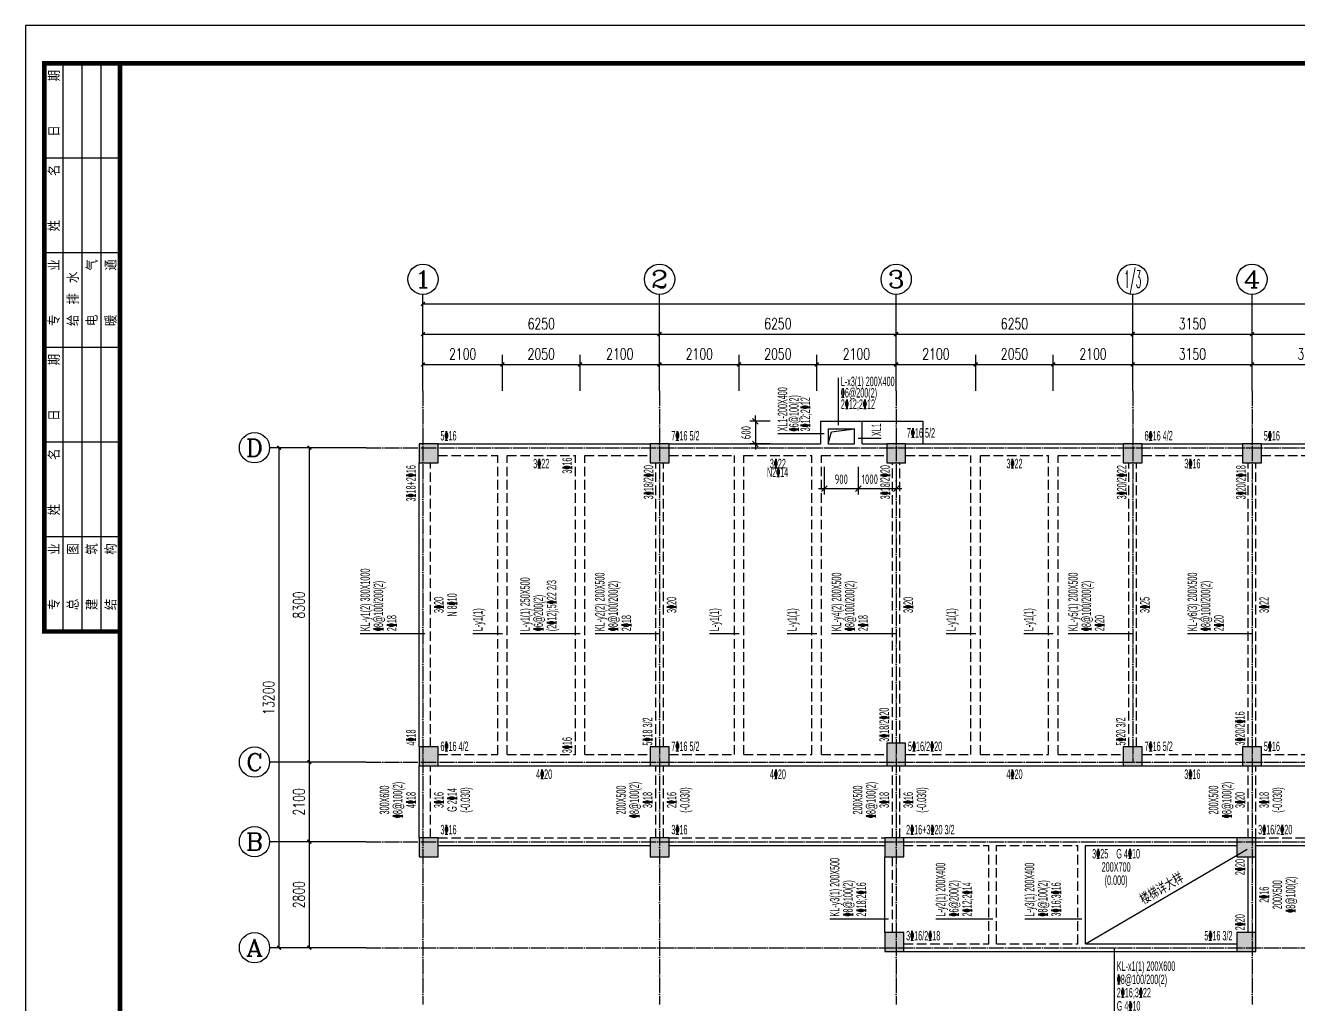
# Model space of a CAD drawing. Extents: x -441005 to 725361, y -182459 to 319313.
# Drawn here: x 284450 to 318079, y 164200 to 190050 of the extents above; entities that cross this region are included whole.
import ezdxf
from ezdxf.enums import TextEntityAlignment as Align

# ---------------------------------------------------------------- set-up
doc = ezdxf.new("R2010")
doc.units = 0
doc.header["$LTSCALE"] = 100
for name, pattern in [('DASHED', [0.75, 0.5, -0.25]), ('DOTE', [2.42, 2, -0.2, 0.02, -0.2]), ('HIDDEN', [7, 5, -2])]:
    doc.linetypes.add(name, pattern=pattern)
doc.layers.get('0').update_dxf_attribs({"linetype": 'CONTINUOUS'})
doc.layers.get('Defpoints').update_dxf_attribs({"linetype": 'CONTINUOUS'})
for name, color, linetype in [('AXIS', 3, 'CONTINUOUS'), ('AXIS_TEXT', 7, 'CONTINUOUS'), ('BEAM', 4, 'DASHED'), ('BEAM_CON', 4, 'CONTINUOUS'), ('B挑板&檐线', 6, 'CONTINUOUS'), ('COLU', 7, 'CONTINUOUS'), ('DOTE', 8, 'DOTE'), ('D洞口边线', 6, 'CONTINUOUS'), ('T模板通用标注', 7, 'CONTINUOUS'), ('图框', 7, 'CONTINUOUS'), ('尺寸标注', 3, 'CONTINUOUS'), ('梁平法1', 3, 'CONTINUOUS'), ('梁平法2', 8, 'CONTINUOUS')]:
    doc.layers.add(name, color=color, linetype=linetype)
doc.styles.add('_TCH_AXIS', font='COMPLEX', dxfattribs={"bigfont": 'GBCBIG'})
doc.styles.add('_TCH_DIM_T3', font='simplex_.ttf', dxfattribs={"width": 0.705882, "bigfont": 'GBCBIG'})
doc.styles.add('COMPLEX', font='COMPLEX')
doc.styles.add('DIM_FONT', font='tssdeng.shx', dxfattribs={"width": 0.7, "bigfont": '1.shx'})
doc.styles.add('HZTXT', font='TXT', dxfattribs={"bigfont": 'HZTXT'})
doc.styles.get("Standard").update_dxf_attribs({"font": 'tssdeng.shx', "bigfont": '1.shx'})
doc.styles.add('TSSD_Rein', font='Tssdeng.shx', dxfattribs={"width": 0.7, "bigfont": '1.shx'})
doc.styles.add('梁平法', font='xxxxx.shx', dxfattribs={"bigfont": 'dxfs.shx'})
doc.dimstyles.new('_TCH_ARCH&&100', dxfattribs={"dimtxt": 297.5, "dimasz": 100, "dimexe": 250, "dimexo": 300, "dimgap": 126.25, "dimtad": 1, "dimdec": 0, "dimzin": 0, "dimdsep": 46, "dimtxsty": '_TCH_DIM_T3', "dimblk": 'ARCHTICK', "dimcen": 0.09, "dimclrt": 7, "dimazin": 2, "dimtfac": 1, "dimtdec": 0, "dimtix": 1, "dimtmove": 2, "dimatfit": 3, "dimfxl": 0, "dimtolj": 1, "dimtzin": 0, "dimarcsym": 0})
doc.dimstyles.new('axis', dxfattribs={"dimtxt": 300, "dimasz": 1, "dimexe": 250, "dimexo": 300, "dimgap": 150, "dimtad": 1, "dimdec": 0, "dimzin": 0, "dimdsep": 46, "dimtxsty": 'Standard', "dimblk": '_DIMX', "dimcen": 0.09, "dimse1": 1, "dimse2": 1, "dimclrt": 7, "dimadec": 1, "dimazin": 0, "dimtfac": 1, "dimtdec": 0, "dimtix": 1, "dimtmove": 2, "dimatfit": 3, "dimfxl": 0, "dimtolj": 1, "dimtzin": 0, "dimarcsym": 0})

# ---------------------------------------------------------------- blocks, each defined once
blk = doc.blocks.new('A2+1_2')
at = {"layer": '图框'}
for p, q in [((1000, 26000), (1000, 41000)), ((1500, 26000), (1500, 41000)), ((2000, 26000), (2000, 41000)), ((2500, 38500), (500, 38500)), ((2500, 36000), (500, 36000)), ((2500, 33500), (500, 33500)), ((2500, 31000), (500, 31000)), ((2500, 28500), (500, 28500))]:
    blk.add_line(p, q, dxfattribs=at)
blk.add_lwpolyline([(0, 0), (89100, 0), (89100, 42000), (0, 42000)], close=True, dxfattribs=at)
at = {"layer": '图框', "const_width": 120}
blk.add_lwpolyline([(2500, 41000), (500, 41000), (500, 26000), (2500, 26000)], dxfattribs=at)
blk.add_lwpolyline([(2500, 1000), (88100, 1000), (88100, 41000), (2500, 41000)], close=True, dxfattribs=at)
at = {"layer": '图框', "style": 'HZTXT'}
for s, p in [('日    期', (911, 39064)), ('姓    名', (911, 36564)), ('专    业', (911, 34064)), ('电    气', (1911, 34064)), ('暖    通', (2411, 34064)), ('给 排 水', (1411, 34064)), ('日    期', (911, 31564)), ('姓    名', (911, 29064)), ('专    业', (911, 26564)), ('总    图', (1411, 26564)), ('建    筑', (1911, 26564)), ('结    构', (2411, 26564))]:
    blk.add_text(s, height=300, rotation=90, dxfattribs=at).set_placement(p)
blk = doc.blocks.new('_AXISO')
blk.add_circle((0, 0), 0.5)
at = {"layer": 'AXIS_TEXT', "style": 'COMPLEX', "width": 1.041667}
blk.add_attdef('A', text='', height=0.56, dxfattribs=at).set_placement((-0.25, -0.28), (0.25, -0.28), align=Align.FIT)
blk = doc.blocks.new('_ArchTick')
at = {"color": 0, "linetype": 'ByBlock', "const_width": 0.4}
blk.add_lwpolyline([(-0.5, -0.5), (0.5, 0.5)], dxfattribs=at)
blk = doc.blocks.new('*D2630')
at = {"layer": 'AXIS', "color": 0, "lineweight": -2}
for p, q in [((293450, 168500), (291700, 168500)), ((291950, 165700), (291950, 168500)), ((293450, 165700), (291700, 165700))]:
    blk.add_line(p, q, dxfattribs=at)
at = {"layer": 'Defpoints', "color": 0}
for p in [(291950, 168500), (293450, 168500), (293450, 165700)]:
    blk.add_point(p, dxfattribs=at)
at = {"layer": 'AXIS', "color": 0, "lineweight": -2, "xscale": 100, "yscale": 100, "zscale": 100}
for p, rotation in [((291950, 168500), 90), ((291950, 165700), 270)]:
    blk.add_blockref('_ArchTick', p, dxfattribs=dict(at, rotation=rotation))
at = {"layer": 'AXIS', "color": 7, "insert": (291674, 167100), "char_height": 297.5, "attachment_point": 5, "rotation": 90, "style": '_TCH_DIM_T3'}
blk.add_mtext('\\A1;2800', dxfattribs=at)
blk = doc.blocks.new('*D2631')
at = {"layer": 'AXIS', "color": 0, "lineweight": -2}
for p, q in [((293450, 170600), (291700, 170600)), ((291950, 168500), (291950, 170600)), ((293450, 168500), (291700, 168500))]:
    blk.add_line(p, q, dxfattribs=at)
at = {"layer": 'Defpoints', "color": 0}
for p in [(291950, 170600), (293450, 170600), (293450, 168500)]:
    blk.add_point(p, dxfattribs=at)
at = {"layer": 'AXIS', "color": 0, "lineweight": -2, "xscale": 100, "yscale": 100, "zscale": 100}
for p, rotation in [((291950, 170600), 90), ((291950, 168500), 270)]:
    blk.add_blockref('_ArchTick', p, dxfattribs=dict(at, rotation=rotation))
at = {"layer": 'AXIS', "color": 7, "insert": (291674, 169550), "char_height": 297.5, "attachment_point": 5, "rotation": 90, "style": '_TCH_DIM_T3'}
blk.add_mtext('\\A1;2100', dxfattribs=at)
blk = doc.blocks.new('*D2632')
at = {"layer": 'AXIS', "color": 0, "lineweight": -2}
for p, q in [((293450, 178900), (291700, 178900)), ((291950, 170600), (291950, 178900)), ((293450, 170600), (291700, 170600))]:
    blk.add_line(p, q, dxfattribs=at)
at = {"layer": 'Defpoints', "color": 0}
for p in [(291950, 178900), (293450, 178900), (293450, 170600)]:
    blk.add_point(p, dxfattribs=at)
at = {"layer": 'AXIS', "color": 0, "lineweight": -2, "xscale": 100, "yscale": 100, "zscale": 100}
for p, rotation in [((291950, 178900), 90), ((291950, 170600), 270)]:
    blk.add_blockref('_ArchTick', p, dxfattribs=dict(at, rotation=rotation))
at = {"layer": 'AXIS', "color": 7, "insert": (291674, 174750), "char_height": 297.5, "attachment_point": 5, "rotation": 90, "style": '_TCH_DIM_T3'}
blk.add_mtext('\\A1;8300', dxfattribs=at)
blk = doc.blocks.new('*D2633')
at = {"layer": 'AXIS', "color": 0, "lineweight": -2}
for p, q in [((293450, 178900), (290900, 178900)), ((291150, 165700), (291150, 178900)), ((293450, 165700), (290900, 165700))]:
    blk.add_line(p, q, dxfattribs=at)
at = {"layer": 'Defpoints', "color": 0}
for p in [(291150, 178900), (293450, 178900), (293450, 165700)]:
    blk.add_point(p, dxfattribs=at)
at = {"layer": 'AXIS', "color": 0, "lineweight": -2, "xscale": 100, "yscale": 100, "zscale": 100}
for p, rotation in [((291150, 178900), 90), ((291150, 165700), 270)]:
    blk.add_blockref('_ArchTick', p, dxfattribs=dict(at, rotation=rotation))
at = {"layer": 'AXIS', "color": 7, "insert": (290874, 172300), "char_height": 297.5, "attachment_point": 5, "rotation": 90, "style": '_TCH_DIM_T3'}
blk.add_mtext('\\A1;13200', dxfattribs=at)
blk = doc.blocks.new('*D2650')
at = {"layer": 'AXIS', "color": 0, "lineweight": -2}
for p, q in [((294950, 180400), (294950, 182150)), ((301200, 180400), (301200, 182150)), ((294950, 181900), (301200, 181900))]:
    blk.add_line(p, q, dxfattribs=at)
at = {"layer": 'Defpoints', "color": 0}
for p in [(301200, 181900), (294950, 180400), (301200, 180400)]:
    blk.add_point(p, dxfattribs=at)
at = {"layer": 'AXIS', "color": 0, "lineweight": -2, "xscale": 100, "yscale": 100, "zscale": 100, "rotation": 180}
blk.add_blockref('_ArchTick', (294950, 181900), dxfattribs=at)
at = {"layer": 'AXIS', "color": 0, "lineweight": -2, "xscale": 100, "yscale": 100, "zscale": 100}
blk.add_blockref('_ArchTick', (301200, 181900), dxfattribs=at)
at = {"layer": 'AXIS', "color": 7, "insert": (298075, 182176), "char_height": 297.5, "attachment_point": 5, "style": '_TCH_DIM_T3'}
blk.add_mtext('\\A1;6250', dxfattribs=at)
blk = doc.blocks.new('*D2651')
at = {"layer": 'AXIS', "color": 0, "lineweight": -2}
for p, q in [((301200, 180400), (301200, 182150)), ((307450, 180400), (307450, 182150)), ((301200, 181900), (307450, 181900))]:
    blk.add_line(p, q, dxfattribs=at)
at = {"layer": 'Defpoints', "color": 0}
for p in [(307450, 181900), (301200, 180400), (307450, 180400)]:
    blk.add_point(p, dxfattribs=at)
at = {"layer": 'AXIS', "color": 0, "lineweight": -2, "xscale": 100, "yscale": 100, "zscale": 100, "rotation": 180}
blk.add_blockref('_ArchTick', (301200, 181900), dxfattribs=at)
at = {"layer": 'AXIS', "color": 0, "lineweight": -2, "xscale": 100, "yscale": 100, "zscale": 100}
blk.add_blockref('_ArchTick', (307450, 181900), dxfattribs=at)
at = {"layer": 'AXIS', "color": 7, "insert": (304325, 182176), "char_height": 297.5, "attachment_point": 5, "style": '_TCH_DIM_T3'}
blk.add_mtext('\\A1;6250', dxfattribs=at)
blk = doc.blocks.new('*D2652')
at = {"layer": 'AXIS', "color": 0, "lineweight": -2}
for p, q in [((307450, 180400), (307450, 182150)), ((313700, 180400), (313700, 182150)), ((307450, 181900), (313700, 181900))]:
    blk.add_line(p, q, dxfattribs=at)
at = {"layer": 'Defpoints', "color": 0}
for p in [(313700, 181900), (307450, 180400), (313700, 180400)]:
    blk.add_point(p, dxfattribs=at)
at = {"layer": 'AXIS', "color": 0, "lineweight": -2, "xscale": 100, "yscale": 100, "zscale": 100, "rotation": 180}
blk.add_blockref('_ArchTick', (307450, 181900), dxfattribs=at)
at = {"layer": 'AXIS', "color": 0, "lineweight": -2, "xscale": 100, "yscale": 100, "zscale": 100}
blk.add_blockref('_ArchTick', (313700, 181900), dxfattribs=at)
at = {"layer": 'AXIS', "color": 7, "insert": (310575, 182176), "char_height": 297.5, "attachment_point": 5, "style": '_TCH_DIM_T3'}
blk.add_mtext('\\A1;6250', dxfattribs=at)
blk = doc.blocks.new('*D2653')
at = {"layer": 'AXIS', "color": 0, "lineweight": -2}
for p, q in [((313700, 180400), (313700, 182150)), ((316850, 180400), (316850, 182150)), ((313700, 181900), (316850, 181900))]:
    blk.add_line(p, q, dxfattribs=at)
at = {"layer": 'Defpoints', "color": 0}
for p in [(316850, 181900), (313700, 180400), (316850, 180400)]:
    blk.add_point(p, dxfattribs=at)
at = {"layer": 'AXIS', "color": 0, "lineweight": -2, "xscale": 100, "yscale": 100, "zscale": 100, "rotation": 180}
blk.add_blockref('_ArchTick', (313700, 181900), dxfattribs=at)
at = {"layer": 'AXIS', "color": 0, "lineweight": -2, "xscale": 100, "yscale": 100, "zscale": 100}
blk.add_blockref('_ArchTick', (316850, 181900), dxfattribs=at)
at = {"layer": 'AXIS', "color": 7, "insert": (315275, 182176), "char_height": 297.5, "attachment_point": 5, "style": '_TCH_DIM_T3'}
blk.add_mtext('\\A1;3150', dxfattribs=at)
blk = doc.blocks.new('*D2654')
at = {"layer": 'AXIS', "color": 0, "lineweight": -2}
for p, q in [((316850, 180400), (316850, 182150)), ((323100, 180400), (323100, 182150)), ((316850, 181900), (323100, 181900))]:
    blk.add_line(p, q, dxfattribs=at)
at = {"layer": 'Defpoints', "color": 0}
for p in [(323100, 181900), (316850, 180400), (323100, 180400)]:
    blk.add_point(p, dxfattribs=at)
at = {"layer": 'AXIS', "color": 0, "lineweight": -2, "xscale": 100, "yscale": 100, "zscale": 100, "rotation": 180}
blk.add_blockref('_ArchTick', (316850, 181900), dxfattribs=at)
at = {"layer": 'AXIS', "color": 0, "lineweight": -2, "xscale": 100, "yscale": 100, "zscale": 100}
blk.add_blockref('_ArchTick', (323100, 181900), dxfattribs=at)
at = {"layer": 'AXIS', "color": 7, "insert": (319975, 182176), "char_height": 297.5, "attachment_point": 5, "style": '_TCH_DIM_T3'}
blk.add_mtext('\\A1;6250', dxfattribs=at)
blk = doc.blocks.new('*D2658')
at = {"layer": 'AXIS', "color": 0, "lineweight": -2}
for p, q in [((294950, 180400), (294950, 182950)), ((346700, 180400), (346700, 182950)), ((294950, 182700), (346700, 182700))]:
    blk.add_line(p, q, dxfattribs=at)
at = {"layer": 'Defpoints', "color": 0}
for p in [(346700, 182700), (294950, 180400), (346700, 180400)]:
    blk.add_point(p, dxfattribs=at)
at = {"layer": 'AXIS', "color": 0, "lineweight": -2, "xscale": 100, "yscale": 100, "zscale": 100, "rotation": 180}
blk.add_blockref('_ArchTick', (294950, 182700), dxfattribs=at)
at = {"layer": 'AXIS', "color": 0, "lineweight": -2, "xscale": 100, "yscale": 100, "zscale": 100}
blk.add_blockref('_ArchTick', (346700, 182700), dxfattribs=at)
at = {"layer": 'AXIS', "color": 7, "insert": (320825, 182976), "char_height": 297.5, "attachment_point": 5, "style": '_TCH_DIM_T3'}
blk.add_mtext('\\A1;51750', dxfattribs=at)
blk = doc.blocks.new('*D2662')
at = {"layer": 'AXIS', "color": 0, "lineweight": -2}
for p, q in [((307450, 180400), (307450, 181350)), ((309550, 180400), (309550, 181350)), ((307450, 181100), (309550, 181100))]:
    blk.add_line(p, q, dxfattribs=at)
at = {"layer": 'Defpoints', "color": 0}
for p in [(309550, 181100), (307450, 180400), (309550, 180400)]:
    blk.add_point(p, dxfattribs=at)
at = {"layer": 'AXIS', "color": 0, "lineweight": -2, "xscale": 100, "yscale": 100, "zscale": 100, "rotation": 180}
blk.add_blockref('_ArchTick', (307450, 181100), dxfattribs=at)
at = {"layer": 'AXIS', "color": 0, "lineweight": -2, "xscale": 100, "yscale": 100, "zscale": 100}
blk.add_blockref('_ArchTick', (309550, 181100), dxfattribs=at)
at = {"layer": 'AXIS', "color": 7, "insert": (308500, 181376), "char_height": 297.5, "attachment_point": 5, "style": '_TCH_DIM_T3'}
blk.add_mtext('\\A1;2100', dxfattribs=at)
blk = doc.blocks.new('*D2663')
at = {"layer": 'AXIS', "color": 0, "lineweight": -2}
for p, q in [((309550, 180400), (309550, 181350)), ((311600, 180400), (311600, 181350)), ((309550, 181100), (311600, 181100))]:
    blk.add_line(p, q, dxfattribs=at)
at = {"layer": 'Defpoints', "color": 0}
for p in [(311600, 181100), (309550, 180400), (311600, 180400)]:
    blk.add_point(p, dxfattribs=at)
at = {"layer": 'AXIS', "color": 0, "lineweight": -2, "xscale": 100, "yscale": 100, "zscale": 100, "rotation": 180}
blk.add_blockref('_ArchTick', (309550, 181100), dxfattribs=at)
at = {"layer": 'AXIS', "color": 0, "lineweight": -2, "xscale": 100, "yscale": 100, "zscale": 100}
blk.add_blockref('_ArchTick', (311600, 181100), dxfattribs=at)
at = {"layer": 'AXIS', "color": 7, "insert": (310575, 181376), "char_height": 297.5, "attachment_point": 5, "style": '_TCH_DIM_T3'}
blk.add_mtext('\\A1;2050', dxfattribs=at)
blk = doc.blocks.new('*D2664')
at = {"layer": 'AXIS', "color": 0, "lineweight": -2}
for p, q in [((316850, 180400), (316850, 181350)), ((319975, 180400), (319975, 181350)), ((316850, 181100), (319975, 181100))]:
    blk.add_line(p, q, dxfattribs=at)
at = {"layer": 'Defpoints', "color": 0}
for p in [(319975, 181100), (316850, 180400), (319975, 180400)]:
    blk.add_point(p, dxfattribs=at)
at = {"layer": 'AXIS', "color": 0, "lineweight": -2, "xscale": 100, "yscale": 100, "zscale": 100, "rotation": 180}
blk.add_blockref('_ArchTick', (316850, 181100), dxfattribs=at)
at = {"layer": 'AXIS', "color": 0, "lineweight": -2, "xscale": 100, "yscale": 100, "zscale": 100}
blk.add_blockref('_ArchTick', (319975, 181100), dxfattribs=at)
at = {"layer": 'AXIS', "color": 7, "insert": (318412, 181376), "char_height": 297.5, "attachment_point": 5, "style": '_TCH_DIM_T3'}
blk.add_mtext('\\A1;3125', dxfattribs=at)
blk = doc.blocks.new('*D2670')
at = {"layer": 'AXIS', "color": 0, "lineweight": -2}
for p, q in [((313700, 180400), (313700, 181350)), ((316850, 180400), (316850, 181350)), ((313700, 181100), (316850, 181100))]:
    blk.add_line(p, q, dxfattribs=at)
at = {"layer": 'Defpoints', "color": 0}
for p in [(316850, 181100), (313700, 180400), (316850, 180400)]:
    blk.add_point(p, dxfattribs=at)
at = {"layer": 'AXIS', "color": 0, "lineweight": -2, "xscale": 100, "yscale": 100, "zscale": 100, "rotation": 180}
blk.add_blockref('_ArchTick', (313700, 181100), dxfattribs=at)
at = {"layer": 'AXIS', "color": 0, "lineweight": -2, "xscale": 100, "yscale": 100, "zscale": 100}
blk.add_blockref('_ArchTick', (316850, 181100), dxfattribs=at)
at = {"layer": 'AXIS', "color": 7, "insert": (315275, 181376), "char_height": 297.5, "attachment_point": 5, "style": '_TCH_DIM_T3'}
blk.add_mtext('\\A1;3150', dxfattribs=at)
blk = doc.blocks.new('*D2729')
at = {"layer": 'AXIS', "color": 0, "lineweight": -2}
for p, q in [((311600, 180400), (311600, 181350)), ((313700, 180400), (313700, 181350)), ((311600, 181100), (313700, 181100))]:
    blk.add_line(p, q, dxfattribs=at)
at = {"layer": 'Defpoints', "color": 0}
for p in [(313700, 181100), (311600, 180400), (313700, 180400)]:
    blk.add_point(p, dxfattribs=at)
at = {"layer": 'AXIS', "color": 0, "lineweight": -2, "xscale": 100, "yscale": 100, "zscale": 100, "rotation": 180}
blk.add_blockref('_ArchTick', (311600, 181100), dxfattribs=at)
at = {"layer": 'AXIS', "color": 0, "lineweight": -2, "xscale": 100, "yscale": 100, "zscale": 100}
blk.add_blockref('_ArchTick', (313700, 181100), dxfattribs=at)
at = {"layer": 'AXIS', "color": 7, "insert": (312650, 181376), "char_height": 297.5, "attachment_point": 5, "style": '_TCH_DIM_T3'}
blk.add_mtext('\\A1;2100', dxfattribs=at)
blk = doc.blocks.new('*D2730')
at = {"layer": 'AXIS', "color": 0, "lineweight": -2}
for p, q in [((301200, 180400), (301200, 181350)), ((303300, 180400), (303300, 181350)), ((301200, 181100), (303300, 181100))]:
    blk.add_line(p, q, dxfattribs=at)
at = {"layer": 'Defpoints', "color": 0}
for p in [(303300, 181100), (301200, 180400), (303300, 180400)]:
    blk.add_point(p, dxfattribs=at)
at = {"layer": 'AXIS', "color": 0, "lineweight": -2, "xscale": 100, "yscale": 100, "zscale": 100, "rotation": 180}
blk.add_blockref('_ArchTick', (301200, 181100), dxfattribs=at)
at = {"layer": 'AXIS', "color": 0, "lineweight": -2, "xscale": 100, "yscale": 100, "zscale": 100}
blk.add_blockref('_ArchTick', (303300, 181100), dxfattribs=at)
at = {"layer": 'AXIS', "color": 7, "insert": (302250, 181376), "char_height": 297.5, "attachment_point": 5, "style": '_TCH_DIM_T3'}
blk.add_mtext('\\A1;2100', dxfattribs=at)
blk = doc.blocks.new('*D2731')
at = {"layer": 'AXIS', "color": 0, "lineweight": -2}
for p, q in [((303300, 180400), (303300, 181350)), ((305350, 180400), (305350, 181350)), ((303300, 181100), (305350, 181100))]:
    blk.add_line(p, q, dxfattribs=at)
at = {"layer": 'Defpoints', "color": 0}
for p in [(305350, 181100), (303300, 180400), (305350, 180400)]:
    blk.add_point(p, dxfattribs=at)
at = {"layer": 'AXIS', "color": 0, "lineweight": -2, "xscale": 100, "yscale": 100, "zscale": 100, "rotation": 180}
blk.add_blockref('_ArchTick', (303300, 181100), dxfattribs=at)
at = {"layer": 'AXIS', "color": 0, "lineweight": -2, "xscale": 100, "yscale": 100, "zscale": 100}
blk.add_blockref('_ArchTick', (305350, 181100), dxfattribs=at)
at = {"layer": 'AXIS', "color": 7, "insert": (304325, 181376), "char_height": 297.5, "attachment_point": 5, "style": '_TCH_DIM_T3'}
blk.add_mtext('\\A1;2050', dxfattribs=at)
blk = doc.blocks.new('*D2732')
at = {"layer": 'AXIS', "color": 0, "lineweight": -2}
for p, q in [((305350, 180400), (305350, 181350)), ((307450, 180400), (307450, 181350)), ((305350, 181100), (307450, 181100))]:
    blk.add_line(p, q, dxfattribs=at)
at = {"layer": 'Defpoints', "color": 0}
for p in [(307450, 181100), (305350, 180400), (307450, 180400)]:
    blk.add_point(p, dxfattribs=at)
at = {"layer": 'AXIS', "color": 0, "lineweight": -2, "xscale": 100, "yscale": 100, "zscale": 100, "rotation": 180}
blk.add_blockref('_ArchTick', (305350, 181100), dxfattribs=at)
at = {"layer": 'AXIS', "color": 0, "lineweight": -2, "xscale": 100, "yscale": 100, "zscale": 100}
blk.add_blockref('_ArchTick', (307450, 181100), dxfattribs=at)
at = {"layer": 'AXIS', "color": 7, "insert": (306400, 181376), "char_height": 297.5, "attachment_point": 5, "style": '_TCH_DIM_T3'}
blk.add_mtext('\\A1;2100', dxfattribs=at)
blk = doc.blocks.new('*D2733')
at = {"layer": 'AXIS', "color": 0, "lineweight": -2}
for p, q in [((294950, 180400), (294950, 181350)), ((297050, 180400), (297050, 181350)), ((294950, 181100), (297050, 181100))]:
    blk.add_line(p, q, dxfattribs=at)
at = {"layer": 'Defpoints', "color": 0}
for p in [(297050, 181100), (294950, 180400), (297050, 180400)]:
    blk.add_point(p, dxfattribs=at)
at = {"layer": 'AXIS', "color": 0, "lineweight": -2, "xscale": 100, "yscale": 100, "zscale": 100, "rotation": 180}
blk.add_blockref('_ArchTick', (294950, 181100), dxfattribs=at)
at = {"layer": 'AXIS', "color": 0, "lineweight": -2, "xscale": 100, "yscale": 100, "zscale": 100}
blk.add_blockref('_ArchTick', (297050, 181100), dxfattribs=at)
at = {"layer": 'AXIS', "color": 7, "insert": (296000, 181376), "char_height": 297.5, "attachment_point": 5, "style": '_TCH_DIM_T3'}
blk.add_mtext('\\A1;2100', dxfattribs=at)
blk = doc.blocks.new('*D2734')
at = {"layer": 'AXIS', "color": 0, "lineweight": -2}
for p, q in [((297050, 180400), (297050, 181350)), ((299100, 180400), (299100, 181350)), ((297050, 181100), (299100, 181100))]:
    blk.add_line(p, q, dxfattribs=at)
at = {"layer": 'Defpoints', "color": 0}
for p in [(299100, 181100), (297050, 180400), (299100, 180400)]:
    blk.add_point(p, dxfattribs=at)
at = {"layer": 'AXIS', "color": 0, "lineweight": -2, "xscale": 100, "yscale": 100, "zscale": 100, "rotation": 180}
blk.add_blockref('_ArchTick', (297050, 181100), dxfattribs=at)
at = {"layer": 'AXIS', "color": 0, "lineweight": -2, "xscale": 100, "yscale": 100, "zscale": 100}
blk.add_blockref('_ArchTick', (299100, 181100), dxfattribs=at)
at = {"layer": 'AXIS', "color": 7, "insert": (298075, 181376), "char_height": 297.5, "attachment_point": 5, "style": '_TCH_DIM_T3'}
blk.add_mtext('\\A1;2050', dxfattribs=at)
blk = doc.blocks.new('*D2735')
at = {"layer": 'AXIS', "color": 0, "lineweight": -2}
for p, q in [((299100, 180400), (299100, 181350)), ((301200, 180400), (301200, 181350)), ((299100, 181100), (301200, 181100))]:
    blk.add_line(p, q, dxfattribs=at)
at = {"layer": 'Defpoints', "color": 0}
for p in [(301200, 181100), (299100, 180400), (301200, 180400)]:
    blk.add_point(p, dxfattribs=at)
at = {"layer": 'AXIS', "color": 0, "lineweight": -2, "xscale": 100, "yscale": 100, "zscale": 100, "rotation": 180}
blk.add_blockref('_ArchTick', (299100, 181100), dxfattribs=at)
at = {"layer": 'AXIS', "color": 0, "lineweight": -2, "xscale": 100, "yscale": 100, "zscale": 100}
blk.add_blockref('_ArchTick', (301200, 181100), dxfattribs=at)
at = {"layer": 'AXIS', "color": 7, "insert": (300150, 181376), "char_height": 297.5, "attachment_point": 5, "style": '_TCH_DIM_T3'}
blk.add_mtext('\\A1;2100', dxfattribs=at)
blk = doc.blocks.new('_OBLIQUE')
at = {"color": 0, "linetype": 'ByBlock'}
blk.add_line((-0.5, -0.5), (0.5, 0.5), dxfattribs=at)
blk = doc.blocks.new('*D2937')
at = {"layer": 'Defpoints', "color": 0}
for p in [(306450, 178700), (307450, 178700), (306450, 177820)]:
    blk.add_point(p, dxfattribs=at)
at = {"layer": '尺寸标注', "color": 0, "lineweight": -2}
for p, q in [((306450, 178400), (306450, 177670)), ((307450, 178400), (307450, 177670)), ((307600, 177820), (306300, 177820))]:
    blk.add_line(p, q, dxfattribs=at)
at = {"layer": '尺寸标注', "color": 0, "lineweight": -2, "xscale": 150, "yscale": 150, "zscale": 150, "rotation": 180}
blk.add_blockref('_OBLIQUE', (306450, 177820), dxfattribs=at)
at = {"layer": '尺寸标注', "color": 0, "lineweight": -2, "xscale": 150, "yscale": 150, "zscale": 150}
blk.add_blockref('_OBLIQUE', (307450, 177820), dxfattribs=at)
at = {"layer": '尺寸标注', "color": 7, "insert": (306756, 178070), "char_height": 250, "attachment_point": 5, "style": 'DIM_FONT'}
blk.add_mtext('\\A1;1000', dxfattribs=at)
blk = doc.blocks.new('_DIMX')
blk.add_line((-150, 0), (150, 0))
at = {"const_width": 50}
blk.add_lwpolyline([(-70, -70), (70, 70)], dxfattribs=at)
blk = doc.blocks.new('*D2938')
at = {"layer": 'Defpoints', "color": 0}
for p in [(305550, 178700), (306450, 178700), (305550, 177820)]:
    blk.add_point(p, dxfattribs=at)
at = {"layer": '尺寸标注', "color": 0, "lineweight": -2}
for p, q in [((305550, 178400), (305550, 177670)), ((306450, 178400), (306450, 177670)), ((306600, 177820), (305400, 177820))]:
    blk.add_line(p, q, dxfattribs=at)
at = {"layer": '尺寸标注', "color": 0, "lineweight": -2, "xscale": 150, "yscale": 150, "zscale": 150, "rotation": 180}
blk.add_blockref('_OBLIQUE', (305550, 177820), dxfattribs=at)
at = {"layer": '尺寸标注', "color": 0, "lineweight": -2, "xscale": 150, "yscale": 150, "zscale": 150}
blk.add_blockref('_OBLIQUE', (306450, 177820), dxfattribs=at)
at = {"layer": '尺寸标注', "color": 7, "insert": (306000, 178070), "char_height": 250, "attachment_point": 5, "style": 'DIM_FONT'}
blk.add_mtext('\\A1;900', dxfattribs=at)
blk = doc.blocks.new('*D2939')
at = {"layer": 'Defpoints', "color": 0}
for p in [(304419, 179600), (303732, 179000), (304419, 179000)]:
    blk.add_point(p, dxfattribs=at)
at = {"layer": '尺寸标注', "color": 0, "lineweight": -2}
for p, q in [((304119, 179600), (303582, 179600)), ((303732, 179600), (303732, 179750)), ((303732, 179600), (303732, 179000)), ((304119, 179000), (303582, 179000)), ((303732, 179000), (303732, 178850))]:
    blk.add_line(p, q, dxfattribs=at)
at = {"layer": '尺寸标注', "color": 0, "lineweight": -2, "xscale": 150, "yscale": 150, "zscale": 150}
for p, rotation in [((303732, 179600), 270), ((303732, 179000), 90)]:
    blk.add_blockref('_OBLIQUE', p, dxfattribs=dict(at, rotation=rotation))
at = {"layer": '尺寸标注', "color": 7, "insert": (303482, 179300), "char_height": 250, "attachment_point": 5, "rotation": 90, "style": 'DIM_FONT'}
blk.add_mtext('\\A1;600', dxfattribs=at)

msp = doc.modelspace()

# ---------------------------------------------------------------- hatches: boundary and pattern name
at = {"layer": 'COLU'}
for points in [[(295350, 178500), (295350, 179000), (294850, 179000), (294850, 178500)], [(301450, 178500), (301450, 179000), (300950, 179000), (300950, 178500)], [(307700, 178500), (307700, 179000), (307200, 179000), (307200, 178500)], [(313950, 178500), (313950, 179000), (313450, 179000), (313450, 178500)], [(317100, 178500), (317100, 179000), (316600, 179000), (316600, 178500)], [(295350, 170500), (295350, 171000), (294850, 171000), (294850, 170500)], [(301450, 170500), (301450, 171000), (300950, 171000), (300950, 170500)], [(307700, 170500), (307700, 171100), (307200, 171100), (307200, 170500)], [(313950, 170500), (313950, 171000), (313450, 171000), (313450, 170500)], [(317100, 170500), (317100, 171000), (316600, 171000), (316600, 170500)], [(295350, 168100), (295350, 168600), (294850, 168600), (294850, 168100)], [(301450, 168100), (301450, 168600), (300950, 168600), (300950, 168100)], [(307650, 168100), (307650, 168600), (307150, 168600), (307150, 168100)], [(307650, 168100), (307650, 168600), (307150, 168600), (307150, 168100)], [(316950, 168100), (316950, 168600), (316450, 168600), (316450, 168100)], [(307650, 165600), (307650, 166100), (307150, 166100), (307150, 165600)], [(307650, 165600), (307650, 166100), (307150, 166100), (307150, 165600)], [(316950, 165600), (316950, 166100), (316450, 166100), (316450, 165600)]]:
    msp.add_hatch(color=251, dxfattribs=at).paths.add_polyline_path(points)

# ---------------------------------------------------------------- linework, layer by layer
at = {"layer": 'AXIS'}
for p, q in [((294950, 180400), (294950, 182950)), ((301200, 180400), (301200, 182950)), ((307450, 180400), (307450, 182950)), ((313700, 180400), (313700, 182950)), ((316850, 180400), (316850, 182950)), ((293450, 178900), (290900, 178900)), ((293450, 170600), (290900, 170600)), ((293450, 168500), (290900, 168500)), ((293450, 165700), (290900, 165700))]:
    msp.add_line(p, q, dxfattribs=at)
at = {"layer": 'BEAM', "linetype": 'HIDDEN', "ltscale": 0.5}
for p, q in [((295350, 178700), (296925, 178700)), ((296925, 170800), (296925, 178700)), ((297175, 170800), (297175, 178700)), ((297175, 178700), (298975, 178700)), ((298975, 170800), (298975, 178700)), ((299225, 170800), (299225, 178700)), ((299225, 178700), (300950, 178700)), ((301450, 178700), (303175, 178700)), ((303175, 170800), (303175, 178700)), ((303425, 170800), (303425, 178700)), ((303425, 178700), (305225, 178700)), ((305225, 170800), (305225, 178700)), ((305475, 170800), (305475, 178700)), ((305475, 178700), (307200, 178700)), ((307700, 178700), (309425, 178700)), ((309425, 170800), (309425, 178700)), ((309675, 170800), (309675, 178700)), ((309675, 178700), (311475, 178700)), ((311475, 170800), (311475, 178700)), ((311725, 170800), (311725, 178700)), ((311725, 178700), (313450, 178700)), ((313950, 178700), (316600, 178700)), ((317100, 178700), (319850, 178700)), ((295150, 171000), (295150, 178500)), ((301100, 171000), (301100, 178500)), ((301300, 171000), (301300, 178500)), ((307350, 171100), (307350, 178500)), ((307550, 171100), (307550, 178500)), ((313600, 171000), (313600, 178500)), ((313800, 171000), (313800, 178500)), ((316750, 171000), (316750, 178500)), ((316950, 171000), (316950, 178500)), ((295150, 168600), (295150, 170500)), ((295350, 170800), (296925, 170800)), ((297175, 170800), (298975, 170800)), ((299225, 170800), (300950, 170800)), ((301100, 168600), (301100, 170500)), ((301300, 168600), (301300, 170500)), ((301450, 170800), (303175, 170800)), ((303425, 170800), (305225, 170800)), ((305475, 170800), (307200, 170800)), ((307350, 168600), (307350, 170500)), ((307550, 168600), (307550, 170500)), ((307700, 170800), (309425, 170800)), ((309675, 170800), (311475, 170800)), ((311725, 170800), (313450, 170800)), ((313950, 170800), (316600, 170800)), ((316750, 168600), (316750, 170500)), ((316950, 168600), (316950, 170500)), ((317100, 170800), (319850, 170800)), ((295350, 168600), (300950, 168600)), ((301450, 168600), (307150, 168600)), ((316950, 168600), (322850, 168600)), ((307650, 168400), (309900, 168400)), ((309900, 165800), (309900, 168400)), ((310100, 165800), (310100, 168400)), ((310100, 168400), (312250, 168400)), ((312250, 165800), (312250, 168400)), ((307350, 166100), (307350, 168100)), ((307650, 165800), (309900, 165800)), ((310100, 165800), (312250, 165800))]:
    msp.add_line(p, q, dxfattribs=at)
at = {"layer": 'BEAM_CON'}
for p, q in [((305450, 179600), (306550, 179600)), ((305450, 179600), (305450, 179000)), ((306550, 179000), (306550, 179600)), ((305650, 179400), (306350, 179400)), ((305650, 179400), (305650, 179000)), ((306350, 179000), (306350, 179400)), ((295350, 179000), (300950, 179000)), ((301450, 179000), (305450, 179000)), ((305650, 179000), (306350, 179000)), ((306550, 179000), (307200, 179000)), ((307700, 179000), (313450, 179000)), ((313950, 179000), (316600, 179000)), ((317100, 179000), (321100, 179000)), ((294850, 171000), (294850, 178500)), ((294850, 168600), (294850, 170500)), ((295350, 170500), (300950, 170500)), ((301450, 170500), (307200, 170500)), ((307700, 170500), (313450, 170500)), ((313950, 170500), (316600, 170500)), ((317100, 170500), (322850, 170500)), ((309900, 168600), (307650, 168600)), ((316450, 168600), (309900, 168600)), ((295350, 168400), (300950, 168400)), ((301450, 168400), (307150, 168400)), ((312450, 168400), (316450, 168400)), ((312450, 165800), (312450, 168400)), ((316950, 168400), (322850, 168400)), ((307150, 166100), (307150, 168100)), ((307150, 166100), (307150, 168100)), ((316750, 166100), (316750, 168100)), ((316750, 166100), (316750, 168100)), ((316950, 166100), (316950, 168100)), ((316950, 166100), (316950, 168100)), ((312450, 165800), (316450, 165800)), ((307650, 165600), (316450, 165600))]:
    msp.add_line(p, q, dxfattribs=at)
at = {"layer": 'B挑板&檐线'}
msp.add_lwpolyline([(306550, 179000), (306550, 179600), (308150, 179600), (308150, 179000)], dxfattribs=at)
at = {"layer": 'COLU'}
for points in [[(295350, 178500), (295350, 179000), (294850, 179000), (294850, 178500)], [(301450, 178500), (301450, 179000), (300950, 179000), (300950, 178500)], [(307700, 178500), (307700, 179000), (307200, 179000), (307200, 178500)], [(313950, 178500), (313950, 179000), (313450, 179000), (313450, 178500)], [(317100, 178500), (317100, 179000), (316600, 179000), (316600, 178500)], [(295350, 170500), (295350, 171000), (294850, 171000), (294850, 170500)], [(301450, 170500), (301450, 171000), (300950, 171000), (300950, 170500)], [(307700, 170500), (307700, 171100), (307200, 171100), (307200, 170500)], [(313950, 170500), (313950, 171000), (313450, 171000), (313450, 170500)], [(317100, 170500), (317100, 171000), (316600, 171000), (316600, 170500)], [(295350, 168100), (295350, 168600), (294850, 168600), (294850, 168100)], [(301450, 168100), (301450, 168600), (300950, 168600), (300950, 168100)], [(307650, 168100), (307650, 168600), (307150, 168600), (307150, 168100)], [(307650, 168100), (307650, 168600), (307150, 168600), (307150, 168100)], [(316950, 168100), (316950, 168600), (316450, 168600), (316450, 168100)], [(307650, 165600), (307650, 166100), (307150, 166100), (307150, 165600)], [(307650, 165600), (307650, 166100), (307150, 166100), (307150, 165600)], [(316950, 165600), (316950, 166100), (316450, 166100), (316450, 165600)]]:
    msp.add_lwpolyline(points, close=True, dxfattribs=at)
at = {"layer": 'DOTE', "ltscale": 2}
for p, q in [((294950, 180400), (294950, 164200)), ((301200, 180400), (301200, 164200)), ((307450, 180400), (307450, 164200)), ((313700, 180400), (313700, 170600)), ((316850, 180400), (316850, 164200)), ((293450, 178900), (348200, 178900)), ((293450, 170600), (348200, 170600)), ((293450, 168500), (348200, 168500)), ((293450, 165700), (348200, 165700))]:
    msp.add_line(p, q, dxfattribs=at)
at = {"layer": 'D洞口边线'}
msp.add_lwpolyline([(305650, 179000), (305745.8, 179320.8), (306350, 179400)], dxfattribs=at)
at = {"layer": 'T模板通用标注'}
msp.add_line((312450, 165800), (316725, 168300), dxfattribs=at)
at = {"layer": '梁平法1'}
msp.add_line((313215.3, 164033.5), (313215.3, 165700), dxfattribs=at)
at = {"layer": '梁平法2', "color": 6}
for p, q in [((305925, 179500), (305925, 180748.4)), ((305550, 179269.8), (304323.7, 179269.8)), ((307050, 179144.8), (306450, 179144.8)), ((293295.2, 173996.6), (295000, 173996.6)), ((296270.2, 173996.6), (297050, 173996.6)), ((297520.2, 173996.6), (299100, 173996.6)), ((299495.2, 173996.6), (301200, 173996.6)), ((302520.2, 173996.6), (303300, 173996.6)), ((304570.2, 173996.6), (305350, 173996.6)), ((305745.2, 173996.6), (307450, 173996.6)), ((308770.2, 173996.6), (309550, 173996.6)), ((310820.2, 173996.6), (311600, 173996.6)), ((311995.2, 173996.6), (313700, 173996.6)), ((315145.2, 173996.6), (316850, 173996.6)), ((305698.3, 166462.5), (307250, 166462.5)), ((308495.2, 166462.5), (310000, 166462.5)), ((310845.2, 166462.5), (312350, 166462.5))]:
    msp.add_line(p, q, dxfattribs=at)

# ---------------------------------------------------------------- block references
msp.add_blockref('A2+1_2', (284450, 148050))
at = {"layer": 'AXIS'}
ref = msp.add_blockref('_AXISO', (294950, 183350), dxfattribs=dict(at, xscale=800, yscale=800, zscale=800))
ref.add_attrib('A', '1', dxfattribs={"layer": 'AXIS_TEXT', "height": 452.5, "style": '_TCH_AXIS', "width": 2.333333}).set_placement((294723.7, 183123.7), (295176.3, 183123.7), align=Align.FIT)
ref = msp.add_blockref('_AXISO', (301200, 183350), dxfattribs=dict(at, xscale=800, yscale=800, zscale=800))
ref.add_attrib('A', '2', dxfattribs={"layer": 'AXIS_TEXT', "height": 452.5, "style": '_TCH_AXIS', "width": 1.5}).set_placement((300973.7, 183123.7), (301426.3, 183123.7), align=Align.FIT)
ref = msp.add_blockref('_AXISO', (307450, 183350), dxfattribs=dict(at, xscale=800, yscale=800, zscale=800))
ref.add_attrib('A', '3', dxfattribs={"layer": 'AXIS_TEXT', "height": 452.5, "style": '_TCH_AXIS', "width": 1.5}).set_placement((307223.7, 183123.7), (307676.3, 183123.7), align=Align.FIT)
ref = msp.add_blockref('_AXISO', (313700, 183350), dxfattribs=dict(at, xscale=800, yscale=800, zscale=800))
ref.add_attrib('A', '1/3', dxfattribs={"layer": 'AXIS_TEXT', "height": 452.55, "style": '_TCH_AXIS', "width": 0.411765}).set_placement((313473.7, 183123.7), (313926.3, 183123.7), align=Align.FIT)
ref = msp.add_blockref('_AXISO', (316850, 183350), dxfattribs=dict(at, xscale=800, yscale=800, zscale=800))
ref.add_attrib('A', '4', dxfattribs={"layer": 'AXIS_TEXT', "height": 452.5, "style": '_TCH_AXIS', "width": 1.3125}).set_placement((316623.7, 183123.7), (317076.3, 183123.7), align=Align.FIT)
ref = msp.add_blockref('_AXISO', (290500, 178900), dxfattribs=dict(at, xscale=800, yscale=800, zscale=800))
ref.add_attrib('A', 'D', dxfattribs={"layer": 'AXIS_TEXT', "height": 452.5, "style": '_TCH_AXIS', "width": 1.235294}).set_placement((290273.7, 178673.7), (290726.3, 178673.7), align=Align.FIT)
ref = msp.add_blockref('_AXISO', (290500, 170600), dxfattribs=dict(at, xscale=800, yscale=800, zscale=800))
ref.add_attrib('A', 'C', dxfattribs={"layer": 'AXIS_TEXT', "height": 452.5, "style": '_TCH_AXIS', "width": 1.4}).set_placement((290273.7, 170373.7), (290726.3, 170373.7), align=Align.FIT)
ref = msp.add_blockref('_AXISO', (290500, 168500), dxfattribs=dict(at, xscale=800, yscale=800, zscale=800))
ref.add_attrib('A', 'B', dxfattribs={"layer": 'AXIS_TEXT', "height": 452.5, "style": '_TCH_AXIS', "width": 1.235294}).set_placement((290273.7, 168273.7), (290726.3, 168273.7), align=Align.FIT)
ref = msp.add_blockref('_AXISO', (290500, 165700), dxfattribs=dict(at, xscale=800, yscale=800, zscale=800))
ref.add_attrib('A', 'A', dxfattribs={"layer": 'AXIS_TEXT', "height": 452.5, "style": '_TCH_AXIS', "width": 1.166667}).set_placement((290273.7, 165473.7), (290726.3, 165473.7), align=Align.FIT)

# ---------------------------------------------------------------- texts
at = {"layer": 'T模板通用标注', "style": 'TSSD_Rein', "width": 0.8}
msp.add_text('楼梯详大样', height=300, rotation=30.31889, dxfattribs=at).set_placement((313994.6, 166819.1))
at = {"layer": '梁平法1', "style": '梁平法', "width": 0.5}
for s, p in [('5%%13216', (295411.6, 179092.8)), ('7%%13216 5/2', (301511.6, 179092.8)), ('6%%13216 4/2', (314011.6, 179092.8)), ('5%%13216', (317161.6, 179092.8)), ('6%%13216 4/2', (295411.6, 170892.8)), ('7%%13216 5/2', (301511.6, 170892.8)), ('5%%13216/2%%13220', (307761.6, 170892.8)), ('7%%13216 5/2', (314011.6, 170892.8)), ('5%%13216', (317161.6, 170892.8)), ('3%%13216', (295411.6, 168692.8)), ('3%%13216', (301511.6, 168692.8)), ('2%%13216+3%%13220 3/2', (307711.6, 168692.8)), ('3%%13216/2%%13220', (317011.6, 168692.8)), ('3%%13216/2%%13218', (307711.6, 165892.8)), ('KL-x1(1) 200X600', (313276, 165089.4)), ('%%1328@100/200(2)', (313276, 164739.4)), ('2%%13216;3%%13222', (313276, 164389.4)), ('G 4%%13210', (313276, 164039.4))]:
    msp.add_text(s, height=250, dxfattribs=at).set_placement(p)
for s, p in [('7%%13216 5/2', (308105.5, 179092.8)), ('N2%%13214', (304317.8, 178055.8))]:
    msp.add_text(s, height=250, dxfattribs=at).set_placement(p, align=Align.BOTTOM_CENTER)
for s, p in [('3%%13222', (298075, 178357.2)), ('3%%13222', (304325, 178357.2)), ('3%%13222', (310575, 178357.2)), ('3%%13216', (315275, 178357.2)), ('4%%13220', (298150, 170157.2)), ('4%%13220', (304325, 170157.2)), ('4%%13220', (310575, 170157.2)), ('3%%13216', (315275, 170157.2)), ('3%%13225    G 4%%13210', (313260.2, 168057.2)), ('200X700', (313260.2, 167707.2)), ('(0.000)', (313260.2, 167357.2))]:
    msp.add_text(s, height=250, rotation=360, dxfattribs=at).set_placement(p, align=Align.CENTER)
msp.add_text('5%%13216 3/2', height=250, dxfattribs=at).set_placement((316334.3, 165892.8), align=Align.RIGHT)
at = {"layer": '梁平法2', "color": 6, "style": '梁平法', "width": 0.5}
for s, p in [('L-x3(1) 200X400', (305987.5, 180527.2)), ('%%1326@200(2)', (305987.5, 180227.2)), ('2%%13212;2%%13212', (305987.5, 179927.2))]:
    msp.add_text(s, height=250, dxfattribs=at).set_placement(p)
for s, p in [('XL1-200X400', (304572.8, 179332.3)), ('%%1326@100(2)', (304872.8, 179332.3)), ('3%%13212;2%%13212', (305172.8, 179332.3)), ('XL1', (307053.5, 179207.3)), ('KL-y1(2) 300X1000', (293547.8, 174057.3)), ('%%1328@100/200(2)', (293897.8, 174057.3)), ('L-y1(1) 250X500', (297772.8, 174057.3)), ('(2%%13212);5%%13222 2/3', (298472.8, 174057.3)), ('KL-y2(2) 200X500', (299747.8, 174057.3)), ('%%1328@100/200(2)', (300097.8, 174057.3)), ('KL-y4(2) 200X500', (305997.8, 174057.3)), ('%%1328@100/200(2)', (306347.8, 174057.3)), ('KL-y5(1) 200X500', (312247.8, 174057.3)), ('%%1328@100/200(2)', (312597.8, 174057.3)), ('KL-y6(3) 200X500', (315397.8, 174057.3)), ('%%1328@100/200(2)', (315747.8, 174057.3)), ('%%1326@200(2)', (298122.8, 174057.3)), ('L-y1(1)', (296522.8, 174057.3)), ('L-y1(1)', (302772.8, 174057.3)), ('L-y1(1)', (304822.8, 174057.3)), ('L-y1(1)', (309022.8, 174057.3)), ('L-y1(1)', (311072.8, 174057.3)), ('2%%13218', (294247.8, 174057.3)), ('2%%13218', (300447.8, 174057.3)), ('2%%13218', (306697.8, 174057.3)), ('2%%13220', (312947.8, 174057.3)), ('2%%13220', (316097.8, 174057.3)), ('3%%13218/2%%13220', (307257.2, 171136)), ('3%%13220/2%%13216', (316657.2, 171036)), ('5%%13218 3/2', (301007.2, 171036)), ('5%%13220 3/2', (313507.2, 171036)), ('4%%13218', (294757.2, 171036)), ('3%%13216', (298882.2, 170836)), ('KL-y3(1) 200X500', (305950.9, 166523.2)), ('L-y2(1) 200X400', (308747.8, 166523.2)), ('L-y3(1) 200X400', (311097.8, 166523.2)), ('%%1328@100(2)', (306300.9, 166523.2)), ('2%%13218;2%%13216', (306650.9, 166523.2)), ('%%1326@200(2)', (309097.8, 166523.2)), ('2%%13212;2%%13214', (309447.8, 166523.2)), ('%%1328@100(2)', (311447.8, 166523.2)), ('3%%13216;3%%13216', (311797.8, 166523.2)), ('2%%13220', (316657.2, 166160.2))]:
    msp.add_text(s, height=250, rotation=90, dxfattribs=at).set_placement(p)
for s, p in [('3%%13216', (298882.2, 178641.7)), ('3%%13218+2%%13216', (294757.2, 178441.7)), ('3%%13218/2%%13220', (301032.2, 178441.7)), ('3%%13218/2%%13220', (307282.2, 178441.7)), ('3%%13220/2%%13222', (313532.2, 178441.7)), ('3%%13220/2%%13218', (316682.2, 178441.7)), ('2%%13220', (316657.2, 168041.7))]:
    msp.add_text(s, height=250, rotation=90, dxfattribs=at).set_placement(p, align=Align.RIGHT)
for s, p in [('3%%13220', (295492.8, 174750)), ('N 8%%13210', (295842.8, 174750)), ('3%%13220', (301642.8, 174750)), ('3%%13220', (307892.8, 174750)), ('3%%13225', (314142.8, 174750)), ('3%%13222', (317292.8, 174750)), ('300X600', (294057.2, 169600)), ('%%1328@100(2)', (294407.2, 169600)), ('G 2%%13214', (295842.8, 169600)), ('(-0.030)', (296192.8, 169600)), ('200X500', (300307.2, 169600)), ('%%1328@100(2)', (300657.2, 169600)), ('(-0.030)', (301992.8, 169600)), ('200X500', (306557.2, 169600)), ('%%1328@100(2)', (306907.2, 169600)), ('(-0.030)', (308242.8, 169600)), ('200X500', (315957.2, 169600)), ('%%1328@100(2)', (316307.2, 169600)), ('(-0.030)', (317642.8, 169600)), ('4%%13218', (294757.2, 169600)), ('3%%13216', (295492.8, 169600)), ('3%%13218', (301007.2, 169600)), ('2%%13216', (301642.8, 169600)), ('3%%13218', (307257.2, 169600)), ('3%%13216', (307892.8, 169600)), ('3%%13220', (316657.2, 169600)), ('3%%13218', (317292.8, 169600)), ('%%1328@100(2)', (317992.8, 167100)), ('2%%13216', (317292.8, 167100)), ('200X500', (317642.8, 167100))]:
    msp.add_text(s, height=250, rotation=90, dxfattribs=at).set_placement(p, align=Align.CENTER)

# ---------------------------------------------------------------- dimensions: what is measured, and where the dimension line sits
at = {"layer": 'AXIS'}
for p1, p2, distance, picture, middle in [((294950, 180400), (346700, 180400), 2300, '*D2658', (320825, 182976.4)), ((294950, 180400), (301200, 180400), 1500, '*D2650', (298075, 182176.4)), ((301200, 180400), (307450, 180400), 1500, '*D2651', (304325, 182176.4)), ((307450, 180400), (313700, 180400), 1500, '*D2652', (310575, 182176.4)), ((313700, 180400), (316850, 180400), 1500, '*D2653', (315275, 182176.4)), ((316850, 180400), (323100, 180400), 1500, '*D2654', (319975, 182176.4)), ((294950, 180400), (297050, 180400), 700, '*D2733', (296000, 181376.4)), ((297050, 180400), (299100, 180400), 700, '*D2734', (298075, 181376.4)), ((299100, 180400), (301200, 180400), 700, '*D2735', (300150, 181376.4)), ((301200, 180400), (303300, 180400), 700, '*D2730', (302250, 181376.4)), ((303300, 180400), (305350, 180400), 700, '*D2731', (304325, 181376.4)), ((305350, 180400), (307450, 180400), 700, '*D2732', (306400, 181376.4)), ((307450, 180400), (309550, 180400), 700, '*D2662', (308500, 181376.4)), ((309550, 180400), (311600, 180400), 700, '*D2663', (310575, 181376.4)), ((311600, 180400), (313700, 180400), 700, '*D2729', (312650, 181376.4)), ((313700, 180400), (316850, 180400), 700, '*D2670', (315275, 181376.4)), ((316850, 180400), (319975, 180400), 700, '*D2664', (318412.5, 181376.4)), ((293450, 165700), (293450, 178900), 2300, '*D2633', (290873.6, 172300)), ((293450, 170600), (293450, 178900), 1500, '*D2632', (291673.6, 174750)), ((293450, 168500), (293450, 170600), 1500, '*D2631', (291673.6, 169550)), ((293450, 165700), (293450, 168500), 1500, '*D2630', (291673.6, 167100))]:
    dim = msp.add_aligned_dim(p1=p1, p2=p2, distance=distance, dimstyle='_TCH_ARCH&&100', override={"dimexo": 0}, dxfattribs=at)
    dim.commit()
    dim.dimension.update_dxf_attribs({"geometry": picture, "text_midpoint": middle})
at = {"layer": '尺寸标注'}
dim = msp.add_linear_dim(base=(303732.2, 179000), p1=(304419, 179600), p2=(304419, 179000), angle=90, dimstyle='axis', override={"dimtxt": 250, "dimasz": 150, "dimexe": 150, "dimgap": 125, "dimtxsty": 'DIM_FONT', "dimblk1": 'OBLIQUE', "dimblk2": 'OBLIQUE', "dimsah": 1, "dimdle": 150, "dimse1": 0, "dimse2": 0}, dxfattribs=at)
dim.commit()
dim.dimension.update_dxf_attribs({"geometry": '*D2939', "text_midpoint": (303482.2, 179300)})
dim = msp.add_linear_dim(base=(305550, 177820.4), p1=(306450, 178700), p2=(305550, 178700), dimstyle='axis', override={"dimtxt": 250, "dimasz": 150, "dimexe": 150, "dimgap": 125, "dimtxsty": 'DIM_FONT', "dimblk1": 'OBLIQUE', "dimblk2": 'OBLIQUE', "dimsah": 1, "dimdle": 150, "dimse1": 0, "dimse2": 0}, dxfattribs=at)
dim.commit()
dim.dimension.update_dxf_attribs({"geometry": '*D2938', "text_midpoint": (306000, 178070.4)})
dim = msp.add_linear_dim(base=(306450, 177820.4), p1=(307450, 178700), p2=(306450, 178700), dimstyle='axis', override={"dimtxt": 250, "dimasz": 150, "dimexe": 150, "dimgap": 125, "dimtxsty": 'DIM_FONT', "dimblk1": 'OBLIQUE', "dimblk2": 'OBLIQUE', "dimsah": 1, "dimdle": 150, "dimse1": 0, "dimse2": 0}, dxfattribs=at)
dim.commit()
dim.dimension.update_dxf_attribs({"geometry": '*D2937', "text_midpoint": (306755.5, 178070.4), "dimtype": 160})

doc.saveas('drawing.dxf')
